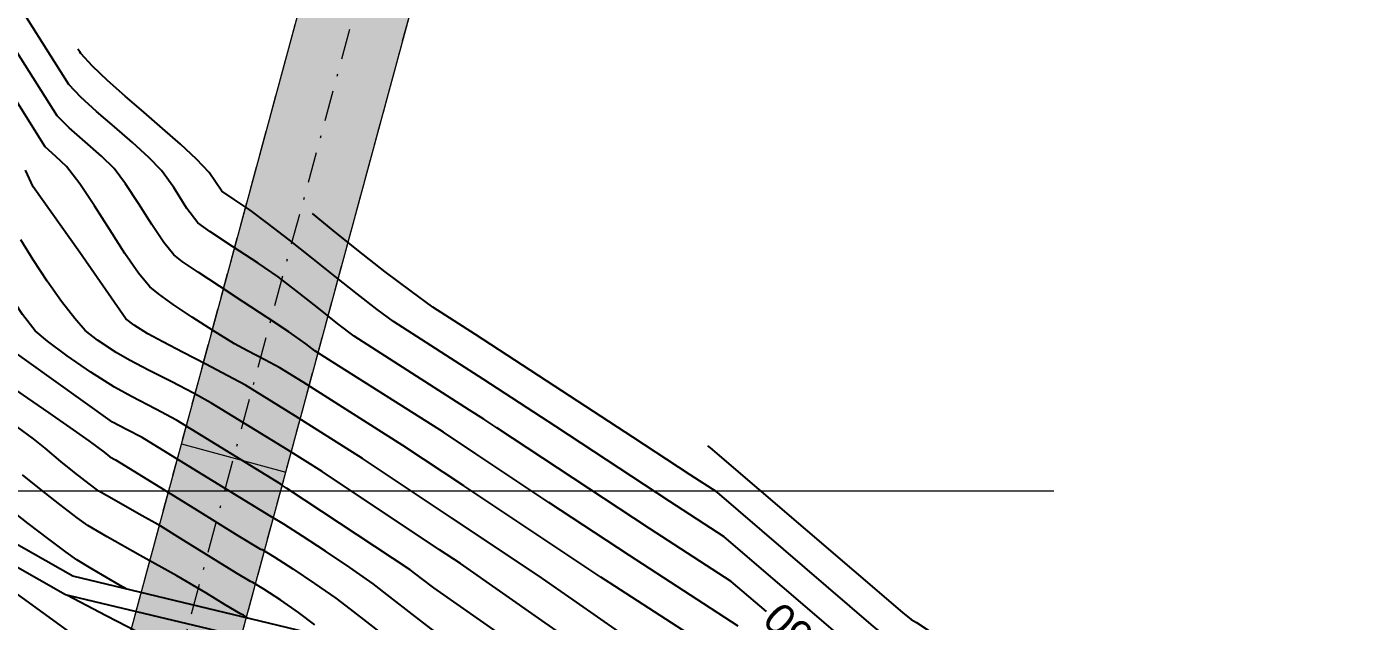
# Model space of a CAD drawing. Extents: x 61466 to 63015, y 108404 to 110397.
# Drawn here: x 62885.9 to 62940.1, y 108694.7 to 108718.9 of the extents above; entities that cross this region are included whole.
import ezdxf
from ezdxf.enums import TextEntityAlignment as Align

# ---------------------------------------------------------------- set-up
doc = ezdxf.new("R2010")
doc.units = 0
doc.header["$LTSCALE"] = 1.000015
doc.header["$MEASUREMENT"] = 0
for name, pattern in [('NASCOSTA', [9.525, 6.35, -3.175]), ('TRATTEGGIATA', [0.75, 0.5, -0.25]), ('TRATTOPUNTO2', [0.5, 0.25, -0.125, 0, -0.125])]:
    doc.linetypes.add(name, pattern=pattern)
doc.layers.add('Colori bordi', color=5, linetype='Continuous', plot=False)
doc.layers.add('no_plot', color=5, linetype='Continuous', plot=False)
for name, color, linetype in [('coordinate', 2, 'Continuous'), ('curve livello 5m', 7, 'Continuous'), ('LIN010TR', 2, 'NASCOSTA'), ('LIN025CO', 7, 'Continuous'), ('Strade', 7, 'Continuous'), ('TRATTCOLO-30', 253, 'Continuous'), ('TRATTCOLO-32', 255, 'Continuous')]:
    doc.layers.add(name, color=color, linetype=linetype)
doc.styles.add('ARIAL', font='arial.ttf')

# ---------------------------------------------------------------- blocks, each defined once
blk = doc.blocks.new('CONTORNO')
at = {"layer": 'Colori bordi', "lineweight": 0, "ltscale": 2}
blk.add_line((-1.864, 76.64), (2.382, 75.488), dxfattribs=at)
at = {"layer": 'Colori bordi', "lineweight": 0, "ltscale": 2, "flags": 128}
blk.add_lwpolyline([(25.446, -93.474), (-6.877, 42.135), (-4.985, 41.623), (-4.907, 41.912), (-5.109, 41.967), (-4.481, 44.283), (-5.968, 44.686), (9.426, 101.471, 0.76503), (-27.561, 123.114)], format="xyb", dxfattribs=at)
blk.add_lwpolyline([(-28.746, 115.78, -0.121281), (-20.708, 100.164), (-8.908, 50.657), (5.179, 102.622, 0.76503), (-24.477, 119.975)], format="xyb", close=True, dxfattribs=at)

msp = doc.modelspace()

# ---------------------------------------------------------------- hatches: boundary and pattern name
at = {"layer": 'TRATTCOLO-30', "linetype": 'Continuous', "lineweight": 0}
h = msp.add_hatch(color=256, dxfattribs=at)
h.dxf.hatch_style = 1
h.paths.add_polyline_path([(62894.276, 108701.332), (62892.152, 108701.908), (62885.109, 108675.925), (62886.175, 108671.451)])
h.paths.add_polyline_path([(62896.399, 108700.756), (62894.276, 108701.332), (62886.175, 108671.451), (62887.14, 108667.403), (62889.032, 108666.891), (62889.11, 108667.18), (62888.907, 108667.235), (62889.535, 108669.551), (62888.049, 108669.954)])
h.paths.add_polyline_path([(62903.443, 108726.739, 0.573227), (62876.6, 108754.077), (62876.737, 108751.838, -0.580111), (62901.319, 108727.315), (62894.276, 108701.332), (62896.399, 108700.756)])
h.paths.add_polyline_path([(62901.319, 108727.315, 0.580111), (62876.737, 108751.838), (62876.874, 108749.589, -0.588798), (62899.196, 108727.89), (62892.152, 108701.908), (62894.276, 108701.332)], flags=17)
h.paths.add_polyline_path([(62876.874, 108749.589), (62876.737, 108751.838, 0.128077), (62867.998, 108746.812), (62861.579, 108740.504, -0.017364), (62863.158, 108738.782), (62865.271, 108741.048), (62869.54, 108745.243, -0.121501)])
h.paths.add_polyline_path([(62876.737, 108751.838), (62876.6, 108754.077, 0.133332), (62866.456, 108748.382), (62862.186, 108744.186), (62860.064, 108741.952, -0.015566), (62861.579, 108740.504), (62867.998, 108746.812, -0.128077)])
h.paths.add_polyline_path([(62861.518, 108740.445), (62861.579, 108740.504, 0.015566), (62860.064, 108741.952), (62857.942, 108739.718, 0.166431), (62853.337, 108726.095), (62855.538, 108726.447, -0.197704)])
h.paths.add_polyline_path([(62861.043, 108736.513), (62863.158, 108738.782, 0.017363), (62861.579, 108740.504, 0.198805), (62855.538, 108726.447), (62857.747, 108726.801, -0.147156)])
h.paths.add_polyline_path([(62857.75, 108725.484, -0.018506), (62857.747, 108726.801), (62855.538, 108726.447, 0.01312), (62855.552, 108725.398), (62855.836, 108718.14, -0.032081), (62858.04, 108718.085)])
h.paths.add_polyline_path([(62855.552, 108725.398, -0.01312), (62855.538, 108726.447), (62853.337, 108726.095, 0.008818), (62853.354, 108725.312), (62853.643, 108717.913, -0.032081), (62855.836, 108718.14)])

# ---------------------------------------------------------------- linework, layer by layer
at = {"layer": 'coordinate', "linetype": 'Continuous', "lineweight": 0}
msp.add_line((62848.848, 108700), (62927.666, 108700), dxfattribs=at)
at = {"layer": 'curve livello 5m', "color": 2, "flags": 128}
for points in [[(62915.965, 108695.084), (62914.53, 108696.314), (62911.213, 108698.462), (62904.996, 108702.561), (62904.625, 108702.807), (62904.462, 108702.916), (62903.88, 108703.285), (62899.183, 108706.296), (62898.518, 108706.798), (62897.672, 108707.469), (62896.807, 108708.156), (62896.085, 108708.707), (62895.27, 108709.263), (62894.237, 108709.939), (62893.311, 108710.548), (62892.82, 108710.902), (62892.379, 108711.496), (62891.841, 108712.339), (62891.345, 108713.035), (62890.824, 108713.571), (62890.159, 108714.174), (62889.426, 108714.809), (62888.699, 108715.439), (62888.057, 108716.026), (62887.574, 108716.533), (62886.659, 108717.98), (62885.218, 108720.264)], [(62910.271, 108690.59), (62905.412, 108693.964), (62902.431, 108696.052), (62901.93, 108696.439), (62901.47, 108696.792), (62896.436, 108700.116), (62896.232, 108700.251), (62896.195, 108700.275), (62891.954, 108702.876), (62891.109, 108703.326), (62890.116, 108703.837), (62889.422, 108704.213), (62888.464, 108704.831), (62887.506, 108705.493), (62886.699, 108706.091), (62886.194, 108706.517), (62885.678, 108707.171), (62885.11, 108708.044), (62884.799, 108708.684), (62884.278, 108709.821), (62883.837, 108710.788)], [(62889.93, 108696.001), (62889.656, 108696.155), (62888.541, 108696.798), (62887.895, 108697.189), (62887.458, 108697.502), (62886.754, 108698.03), (62885.917, 108698.673), (62885.077, 108699.331)]]:
    msp.add_lwpolyline(points, dxfattribs=at)
at = {"layer": 'LIN010TR', "linetype": 'TRATTOPUNTO2', "lineweight": 0, "ltscale": 5}
msp.add_line((62885.074, 108667.388), (62901.32, 108727.314), dxfattribs=at)
at = {"layer": 'LIN025CO', "linetype": 'TRATTEGGIATA', "lineweight": 0, "ltscale": 2}
for p, q in [((62883.174, 108668.789), (62899.196, 108727.89)), ((62887.421, 108667.638), (62903.443, 108726.739))]:
    msp.add_line(p, q, dxfattribs=at)
at = {"layer": 'no_plot', "flags": 128}
for points in [[(62915.098, 108692.686), (62909.57, 108696.266), (62909.23, 108696.491), (62903.643, 108700.205), (62901.17, 108701.85), (62897.107, 108704.425), (62896.157, 108705.008), (62895.553, 108705.33), (62894.843, 108705.696), (62894.316, 108705.98), (62893.452, 108706.511), (62892.592, 108707.064), (62891.819, 108707.584), (62891.215, 108708.014), (62890.864, 108708.301), (62890.407, 108708.856), (62889.853, 108709.665), (62889.243, 108710.617), (62888.617, 108711.598), (62888.016, 108712.495), (62887.48, 108713.197), (62887.037, 108713.606), (62886.609, 108714.004), (62883.955, 108718.204)], [(62914.814, 108694.5), (62910.392, 108697.364), (62907.113, 108699.526), (62904.134, 108701.506), (62902.816, 108702.383), (62898.135, 108705.349), (62897.584, 108705.703), (62897.22, 108705.986), (62896.528, 108706.467), (62895.643, 108707.055), (62894.667, 108707.695), (62893.698, 108708.326), (62892.838, 108708.893), (62892.186, 108709.337), (62891.842, 108709.601), (62891.439, 108710.104), (62890.944, 108710.846), (62890.408, 108711.689), (62889.881, 108712.492), (62889.413, 108713.116), (62888.895, 108713.627), (62888.231, 108714.208), (62887.577, 108714.78), (62887.092, 108715.268), (62885.307, 108718.092)], [(62918.963, 108694.086), (62914.246, 108698.127), (62912.035, 108699.56), (62907.391, 108702.621), (62904.432, 108704.549), (62900.782, 108706.889), (62900.126, 108707.374), (62899.317, 108708.003), (62898.41, 108708.722), (62897.463, 108709.477), (62896.533, 108710.216), (62895.676, 108710.884), (62894.95, 108711.428), (62894.298, 108711.863), (62893.798, 108712.202), (62893.278, 108712.955), (62892.76, 108713.5), (62892.114, 108714.105), (62891.386, 108714.75), (62890.62, 108715.411), (62889.859, 108716.068), (62889.149, 108716.699), (62888.533, 108717.283), (62888.056, 108717.798), (62888.011, 108717.868), (62887.941, 108717.979)], [(62909.951, 108694.277), (62908.23, 108695.472), (62906.677, 108696.56), (62903.152, 108698.903), (62899.524, 108701.317), (62896.803, 108703.041), (62894.756, 108704.297), (62894.039, 108704.687), (62893.149, 108705.149), (62892.221, 108705.626), (62891.39, 108706.059), (62890.792, 108706.391), (62890.792, 108706.391), (62890.234, 108706.746), (62889.885, 108707), (62889.885, 108707), (62888.022, 108709.696), (62886.118, 108712.378), (62885.806, 108713.051)], [(62925.619, 108690.893), (62925.55, 108690.942), (62924.4, 108691.717), (62923.287, 108692.446), (62922.294, 108693.074), (62922.294, 108693.074), (62921.487, 108693.52), (62920.234, 108694.568), (62913.962, 108699.941), (62912.856, 108700.658), (62910.533, 108702.189), (62904.125, 108706.364), (62902.381, 108707.482), (62901.499, 108708.125), (62900.452, 108708.918), (62899.357, 108709.771), (62898.33, 108710.591), (62897.491, 108711.288)], [(62910.49, 108692.171), (62906.821, 108694.718), (62903.512, 108697.037), (62902.661, 108697.602), (62897.878, 108700.784), (62896.499, 108701.658), (62893.355, 108703.587), (62892.647, 108703.971), (62891.759, 108704.431), (62890.84, 108704.903), (62890.035, 108705.323), (62889.492, 108705.627), (62889.492, 108705.627), (62888.742, 108706.128), (62888.228, 108706.529), (62888.228, 108706.529), (62887.808, 108707.009), (62887.275, 108707.705), (62886.689, 108708.53), (62886.115, 108709.395), (62885.614, 108710.211)], [(62905.8, 108691.962), (62904.003, 108693.209), (62902.323, 108694.387), (62901.544, 108694.983), (62900.64, 108695.689), (62899.953, 108696.21), (62899.953, 108696.21), (62899.002, 108696.876), (62898.014, 108697.548), (62897.088, 108698.159), (62896.323, 108698.645), (62895.818, 108698.94), (62895.818, 108698.94), (62895.786, 108698.953), (62892.609, 108700.905), (62890.553, 108702.166), (62889.912, 108702.502), (62889.352, 108702.8), (62889.352, 108702.8), (62885.859, 108705.293), (62884.563, 108706.209)], [(62885.081, 108704.325), (62885.888, 108703.767), (62886.752, 108703.173), (62887.606, 108702.584), (62888.38, 108702.039), (62889.008, 108701.578), (62889.156, 108701.456), (62889.245, 108701.388), (62889.469, 108701.26), (62890.951, 108700.356), (62892.795, 108699.209), (62894.452, 108698.18), (62895.375, 108697.633), (62895.439, 108697.607), (62895.929, 108697.316), (62896.685, 108696.828), (62897.567, 108696.235), (62898.435, 108695.629), (62899.021, 108695.191), (62899.809, 108694.58), (62900.683, 108693.897), (62901.524, 108693.244), (62901.577, 108693.204)], [(62897.588, 108694.544), (62896.917, 108695.048), (62896.917, 108695.048), (62896.194, 108695.55), (62895.506, 108696.004), (62895.06, 108696.274), (62895.06, 108696.274), (62894.964, 108696.312), (62894.392, 108696.652), (62893.366, 108697.288), (62892.225, 108697.998), (62891.308, 108698.558), (62891.308, 108698.558), (62890.434, 108699.057), (62889.416, 108699.628), (62888.795, 108699.988), (62888.795, 108699.988), (62888.391, 108700.286), (62887.796, 108700.747), (62887.796, 108700.747), (62887.246, 108701.2), (62886.608, 108701.735), (62886.138, 108702.118), (62886.138, 108702.118), (62885.462, 108702.606)], [(62913.563, 108701.83), (62913.675, 108701.757), (62913.677, 108701.756), (62913.678, 108701.755), (62921.506, 108695.049), (62921.852, 108694.759), (62922.075, 108694.636), (62922.668, 108694.256), (62923.374, 108693.783), (62924.071, 108693.298), (62924.641, 108692.884)], [(62894.862, 108694.822), (62894.681, 108694.941), (62894.552, 108694.992), (62893.938, 108695.367), (62893.146, 108695.856), (62893.146, 108695.856), (62891.96, 108696.536), (62890.474, 108697.371), (62889.124, 108698.131), (62888.345, 108698.589), (62888.345, 108698.589), (62887.906, 108698.907), (62887.199, 108699.444), (62886.437, 108700.039), (62886.437, 108700.039), (62885.683, 108700.656)], [(62883.132, 108697.48), (62886.506, 108695.03), (62887.507, 108694.322), (62888.301, 108693.907), (62889.282, 108693.426), (62890.424, 108692.876), (62891.14, 108692.52), (62891.905, 108692.045), (62892.598, 108691.619), (62892.678, 108691.587), (62893.217, 108691.311), (62893.942, 108690.916), (62894.764, 108690.452), (62895.595, 108689.969), (62896.347, 108689.517), (62896.879, 108689.16), (62897.579, 108688.636), (62898.448, 108687.965), (62899.333, 108687.263), (62900.086, 108686.648), (62900.59, 108686.2), (62901.496, 108685.567)], [(62901.496, 108687.237), (62900.774, 108687.708), (62900.096, 108688.221), (62899.288, 108688.864), (62898.478, 108689.507), (62897.795, 108690.025), (62897.795, 108690.025), (62897.291, 108690.37), (62896.656, 108690.786), (62896.083, 108691.147), (62896.083, 108691.147), (62895.364, 108691.574), (62894.599, 108692.013), (62893.91, 108692.395), (62893.423, 108692.648), (62893.423, 108692.648), (62893.313, 108692.692), (62892.469, 108693.214), (62891.733, 108693.574), (62890.825, 108694.016), (62890.825, 108694.016), (62889.093, 108694.911), (62887.495, 108695.761)]]:
    msp.add_lwpolyline(points, dxfattribs=at)
at = {"layer": 'Strade', "linetype": 'Continuous', "flags": 128}
for points in [[(62950.566, 108661.238), (62948.515, 108662.261), (62947.069, 108665.193), (62946.484, 108666.699), (62942.936, 108670.151), (62939.54, 108673.133), (62932.799, 108678.494), (62928.045, 108681.944), (62919.862, 108686.644), (62911.454, 108690.227), (62902.394, 108693.007), (62894.629, 108694.878), (62887.736, 108696.526), (62883.413, 108698.968)], [(62950.566, 108660.411), (62950.31, 108660.472), (62947.916, 108661.665), (62946.336, 108664.871), (62945.801, 108666.247), (62942.393, 108669.563), (62939.027, 108672.519), (62932.315, 108677.857), (62927.609, 108681.272), (62919.505, 108685.927), (62911.179, 108689.475), (62902.183, 108692.235), (62894.442, 108694.1), (62887.44, 108695.774), (62883.031, 108698.265)]]:
    msp.add_lwpolyline(points, dxfattribs=at)

# ---------------------------------------------------------------- block references
at = {"layer": 'TRATTCOLO-32', "linetype": 'Continuous', "lineweight": 0}
msp.add_blockref('CONTORNO', (62894.017, 108625.268), dxfattribs=at)

# ---------------------------------------------------------------- texts
at = {"layer": 'coordinate', "color": 1, "style": 'ARIAL'}
msp.add_text('360', height=1.25, rotation=136.7099, dxfattribs=at).set_placement((62916.597, 108695.57), align=Align.RIGHT)

doc.saveas('drawing.dxf')
